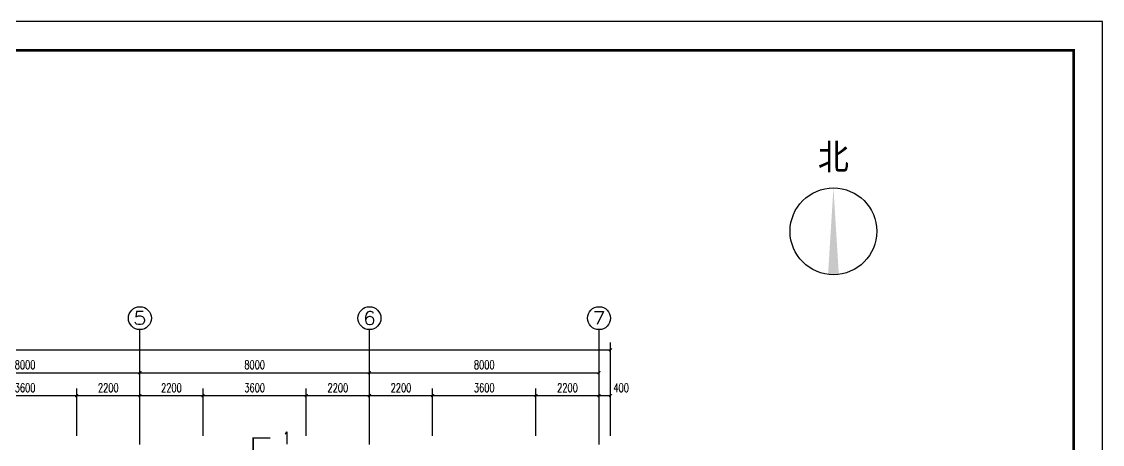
# Model space of a CAD drawing. Extents: x 4414382 to 4540065, y -615151 to -235742.
# Drawn here: x 4494403 to 4532062, y -378074 to -363337 of the extents above; entities that cross this region are included whole.
import ezdxf
from ezdxf.enums import TextEntityAlignment as Align

# ---------------------------------------------------------------- set-up
doc = ezdxf.new("R2010")
doc.units = 0
doc.header["$LTSCALE"] = 1000
doc.header["$MEASUREMENT"] = 0
doc.layers.get('0').update_dxf_attribs({"linetype": 'CONTINUOUS'})
doc.layers.get('Defpoints').update_dxf_attribs({"linetype": 'CONTINUOUS'})
for name, color, linetype in [('AXIS', 3, 'CONTINUOUS'), ('AXIS_TEXT', 7, 'CONTINUOUS'), ('DIM_SYMB', 3, 'CONTINUOUS'), ('PUB_DIM', 3, 'CONTINUOUS'), ('PUB_TEXT', 7, 'CONTINUOUS'), ('PUB_TITLE', 4, 'CONTINUOUS')]:
    doc.layers.add(name, color=color, linetype=linetype)
doc.styles.add('_TCH_AXIS', font='COMPLEX', dxfattribs={"bigfont": 'GBCBIG'})
doc.styles.add('_TCH_DIM_T3', font='SIMPLEX', dxfattribs={"width": 0.705882, "bigfont": 'GBCBIG'})
doc.styles.add('_TCH_LABEL', font='COMPLEX', dxfattribs={"bigfont": 'GBCBIG'})
doc.styles.add('COMPLEX', font='COMPLEX')
doc.styles.add('HT', font='')
doc.styles.get('HT').set_extended_font_data('SimSun')
doc.dimstyles.new('_TCH_ARCH&&100', dxfattribs={"dimtxt": 297.5, "dimasz": 100, "dimexe": 250, "dimexo": 300, "dimgap": 126.25, "dimtad": 1, "dimdec": 0, "dimzin": 0, "dimdsep": 46, "dimtxsty": '_TCH_DIM_T3', "dimblk": 'ARCHTICK', "dimcen": 0.09, "dimclrt": 7, "dimazin": 2, "dimtfac": 1, "dimtdec": 0, "dimtix": 1, "dimtmove": 2, "dimatfit": 3, "dimfxl": 0, "dimtolj": 1, "dimtzin": 0, "dimarcsym": 0})

# ---------------------------------------------------------------- blocks, each defined once
blk = doc.blocks.new('_ArchTick')
at = {"color": 0, "linetype": 'ByBlock', "const_width": 0.4}
blk.add_lwpolyline([(-0.5, -0.5), (0.5, 0.5)], dxfattribs=at)
blk = doc.blocks.new('*D134')
at = {"layer": 'Defpoints', "color": 0}
for p in [(4496323, -376374), (4492723, -378074), (4496323, -378074)]:
    blk.add_point(p, dxfattribs=at)
at = {"layer": 'PUB_DIM', "color": 0, "lineweight": -2}
for p, q in [((4492723, -377774), (4492723, -376124)), ((4496323, -377774), (4496323, -376124)), ((4492723, -376374), (4496323, -376374))]:
    blk.add_line(p, q, dxfattribs=at)
at = {"layer": 'PUB_DIM', "color": 0, "lineweight": -2, "xscale": 100, "yscale": 100, "zscale": 100, "rotation": 180}
blk.add_blockref('_ArchTick', (4492723, -376374), dxfattribs=at)
at = {"layer": 'PUB_DIM', "color": 0, "lineweight": -2, "xscale": 100, "yscale": 100, "zscale": 100}
blk.add_blockref('_ArchTick', (4496323, -376374), dxfattribs=at)
at = {"layer": 'PUB_DIM', "color": 7, "insert": (4494523, -376099), "char_height": 297.5, "attachment_point": 5, "style": '_TCH_DIM_T3'}
blk.add_mtext('\\A1;3600', dxfattribs=at)
blk = doc.blocks.new('*D135')
at = {"layer": 'Defpoints', "color": 0}
for p in [(4498523, -376374), (4496323, -378074), (4498523, -378074)]:
    blk.add_point(p, dxfattribs=at)
at = {"layer": 'PUB_DIM', "color": 0, "lineweight": -2}
for p, q in [((4496323, -377774), (4496323, -376124)), ((4498523, -377774), (4498523, -376124)), ((4496323, -376374), (4498523, -376374))]:
    blk.add_line(p, q, dxfattribs=at)
at = {"layer": 'PUB_DIM', "color": 0, "lineweight": -2, "xscale": 100, "yscale": 100, "zscale": 100, "rotation": 180}
blk.add_blockref('_ArchTick', (4496323, -376374), dxfattribs=at)
at = {"layer": 'PUB_DIM', "color": 0, "lineweight": -2, "xscale": 100, "yscale": 100, "zscale": 100}
blk.add_blockref('_ArchTick', (4498523, -376374), dxfattribs=at)
at = {"layer": 'PUB_DIM', "color": 7, "insert": (4497423, -376099), "char_height": 297.5, "attachment_point": 5, "style": '_TCH_DIM_T3'}
blk.add_mtext('\\A1;2200', dxfattribs=at)
blk = doc.blocks.new('*D136')
at = {"layer": 'Defpoints', "color": 0}
for p in [(4500723, -376374), (4498523, -378074), (4500723, -378074)]:
    blk.add_point(p, dxfattribs=at)
at = {"layer": 'PUB_DIM', "color": 0, "lineweight": -2}
for p, q in [((4498523, -377774), (4498523, -376124)), ((4500723, -377774), (4500723, -376124)), ((4498523, -376374), (4500723, -376374))]:
    blk.add_line(p, q, dxfattribs=at)
at = {"layer": 'PUB_DIM', "color": 0, "lineweight": -2, "xscale": 100, "yscale": 100, "zscale": 100, "rotation": 180}
blk.add_blockref('_ArchTick', (4498523, -376374), dxfattribs=at)
at = {"layer": 'PUB_DIM', "color": 0, "lineweight": -2, "xscale": 100, "yscale": 100, "zscale": 100}
blk.add_blockref('_ArchTick', (4500723, -376374), dxfattribs=at)
at = {"layer": 'PUB_DIM', "color": 7, "insert": (4499623, -376099), "char_height": 297.5, "attachment_point": 5, "style": '_TCH_DIM_T3'}
blk.add_mtext('\\A1;2200', dxfattribs=at)
blk = doc.blocks.new('*D137')
at = {"layer": 'Defpoints', "color": 0}
for p in [(4504323, -376374), (4500723, -378074), (4504323, -378074)]:
    blk.add_point(p, dxfattribs=at)
at = {"layer": 'PUB_DIM', "color": 0, "lineweight": -2}
for p, q in [((4500723, -377774), (4500723, -376124)), ((4504323, -377774), (4504323, -376124)), ((4500723, -376374), (4504323, -376374))]:
    blk.add_line(p, q, dxfattribs=at)
at = {"layer": 'PUB_DIM', "color": 0, "lineweight": -2, "xscale": 100, "yscale": 100, "zscale": 100, "rotation": 180}
blk.add_blockref('_ArchTick', (4500723, -376374), dxfattribs=at)
at = {"layer": 'PUB_DIM', "color": 0, "lineweight": -2, "xscale": 100, "yscale": 100, "zscale": 100}
blk.add_blockref('_ArchTick', (4504323, -376374), dxfattribs=at)
at = {"layer": 'PUB_DIM', "color": 7, "insert": (4502523, -376099), "char_height": 297.5, "attachment_point": 5, "style": '_TCH_DIM_T3'}
blk.add_mtext('\\A1;3600', dxfattribs=at)
blk = doc.blocks.new('*D138')
at = {"layer": 'Defpoints', "color": 0}
for p in [(4506523, -376374), (4504323, -378074), (4506523, -378074)]:
    blk.add_point(p, dxfattribs=at)
at = {"layer": 'PUB_DIM', "color": 0, "lineweight": -2}
for p, q in [((4504323, -377774), (4504323, -376124)), ((4506523, -377774), (4506523, -376124)), ((4504323, -376374), (4506523, -376374))]:
    blk.add_line(p, q, dxfattribs=at)
at = {"layer": 'PUB_DIM', "color": 0, "lineweight": -2, "xscale": 100, "yscale": 100, "zscale": 100, "rotation": 180}
blk.add_blockref('_ArchTick', (4504323, -376374), dxfattribs=at)
at = {"layer": 'PUB_DIM', "color": 0, "lineweight": -2, "xscale": 100, "yscale": 100, "zscale": 100}
blk.add_blockref('_ArchTick', (4506523, -376374), dxfattribs=at)
at = {"layer": 'PUB_DIM', "color": 7, "insert": (4505423, -376099), "char_height": 297.5, "attachment_point": 5, "style": '_TCH_DIM_T3'}
blk.add_mtext('\\A1;2200', dxfattribs=at)
blk = doc.blocks.new('*D139')
at = {"layer": 'Defpoints', "color": 0}
for p in [(4508723, -376374), (4506523, -378074), (4508723, -378074)]:
    blk.add_point(p, dxfattribs=at)
at = {"layer": 'PUB_DIM', "color": 0, "lineweight": -2}
for p, q in [((4506523, -377774), (4506523, -376124)), ((4508723, -377774), (4508723, -376124)), ((4506523, -376374), (4508723, -376374))]:
    blk.add_line(p, q, dxfattribs=at)
at = {"layer": 'PUB_DIM', "color": 0, "lineweight": -2, "xscale": 100, "yscale": 100, "zscale": 100, "rotation": 180}
blk.add_blockref('_ArchTick', (4506523, -376374), dxfattribs=at)
at = {"layer": 'PUB_DIM', "color": 0, "lineweight": -2, "xscale": 100, "yscale": 100, "zscale": 100}
blk.add_blockref('_ArchTick', (4508723, -376374), dxfattribs=at)
at = {"layer": 'PUB_DIM', "color": 7, "insert": (4507623, -376099), "char_height": 297.5, "attachment_point": 5, "style": '_TCH_DIM_T3'}
blk.add_mtext('\\A1;2200', dxfattribs=at)
blk = doc.blocks.new('*D140')
at = {"layer": 'Defpoints', "color": 0}
for p in [(4512323, -376374), (4508723, -378074), (4512323, -378074)]:
    blk.add_point(p, dxfattribs=at)
at = {"layer": 'PUB_DIM', "color": 0, "lineweight": -2}
for p, q in [((4508723, -377774), (4508723, -376124)), ((4512323, -377774), (4512323, -376124)), ((4508723, -376374), (4512323, -376374))]:
    blk.add_line(p, q, dxfattribs=at)
at = {"layer": 'PUB_DIM', "color": 0, "lineweight": -2, "xscale": 100, "yscale": 100, "zscale": 100, "rotation": 180}
blk.add_blockref('_ArchTick', (4508723, -376374), dxfattribs=at)
at = {"layer": 'PUB_DIM', "color": 0, "lineweight": -2, "xscale": 100, "yscale": 100, "zscale": 100}
blk.add_blockref('_ArchTick', (4512323, -376374), dxfattribs=at)
at = {"layer": 'PUB_DIM', "color": 7, "insert": (4510523, -376099), "char_height": 297.5, "attachment_point": 5, "style": '_TCH_DIM_T3'}
blk.add_mtext('\\A1;3600', dxfattribs=at)
blk = doc.blocks.new('*D141')
at = {"layer": 'Defpoints', "color": 0}
for p in [(4514523, -376374), (4512323, -378074), (4514523, -378074)]:
    blk.add_point(p, dxfattribs=at)
at = {"layer": 'PUB_DIM', "color": 0, "lineweight": -2}
for p, q in [((4512323, -377774), (4512323, -376124)), ((4514523, -377774), (4514523, -376124)), ((4512323, -376374), (4514523, -376374))]:
    blk.add_line(p, q, dxfattribs=at)
at = {"layer": 'PUB_DIM', "color": 0, "lineweight": -2, "xscale": 100, "yscale": 100, "zscale": 100, "rotation": 180}
blk.add_blockref('_ArchTick', (4512323, -376374), dxfattribs=at)
at = {"layer": 'PUB_DIM', "color": 0, "lineweight": -2, "xscale": 100, "yscale": 100, "zscale": 100}
blk.add_blockref('_ArchTick', (4514523, -376374), dxfattribs=at)
at = {"layer": 'PUB_DIM', "color": 7, "insert": (4513423, -376099), "char_height": 297.5, "attachment_point": 5, "style": '_TCH_DIM_T3'}
blk.add_mtext('\\A1;2200', dxfattribs=at)
blk = doc.blocks.new('*D142')
at = {"layer": 'Defpoints', "color": 0}
for p in [(4514923, -376374), (4514523, -378074), (4514923, -378074)]:
    blk.add_point(p, dxfattribs=at)
at = {"layer": 'PUB_DIM', "color": 0, "lineweight": -2}
for p, q in [((4514523, -377774), (4514523, -376124)), ((4514923, -377774), (4514923, -376124)), ((4514523, -376374), (4514923, -376374))]:
    blk.add_line(p, q, dxfattribs=at)
at = {"layer": 'PUB_DIM', "color": 0, "lineweight": -2, "xscale": 100, "yscale": 100, "zscale": 100, "rotation": 180}
blk.add_blockref('_ArchTick', (4514523, -376374), dxfattribs=at)
at = {"layer": 'PUB_DIM', "color": 0, "lineweight": -2, "xscale": 100, "yscale": 100, "zscale": 100}
blk.add_blockref('_ArchTick', (4514923, -376374), dxfattribs=at)
at = {"layer": 'PUB_DIM', "color": 7, "insert": (4515293, -376099), "char_height": 297.5, "attachment_point": 5, "style": '_TCH_DIM_T3'}
blk.add_mtext('\\A1;400', dxfattribs=at)
blk = doc.blocks.new('*D299')
at = {"layer": 'AXIS', "color": 0, "lineweight": -2}
for p, q in [((4490523, -377774), (4490523, -375324)), ((4498523, -377774), (4498523, -375324)), ((4490523, -375574), (4498523, -375574))]:
    blk.add_line(p, q, dxfattribs=at)
at = {"layer": 'Defpoints', "color": 0}
for p in [(4498523, -375574), (4490523, -378074), (4498523, -378074)]:
    blk.add_point(p, dxfattribs=at)
at = {"layer": 'AXIS', "color": 0, "lineweight": -2, "xscale": 100, "yscale": 100, "zscale": 100, "rotation": 180}
blk.add_blockref('_ArchTick', (4490523, -375574), dxfattribs=at)
at = {"layer": 'AXIS', "color": 0, "lineweight": -2, "xscale": 100, "yscale": 100, "zscale": 100}
blk.add_blockref('_ArchTick', (4498523, -375574), dxfattribs=at)
at = {"layer": 'AXIS', "color": 7, "insert": (4494523, -375299), "char_height": 297.5, "attachment_point": 5, "style": '_TCH_DIM_T3'}
blk.add_mtext('\\A1;8000', dxfattribs=at)
blk = doc.blocks.new('*D300')
at = {"layer": 'AXIS', "color": 0, "lineweight": -2}
for p, q in [((4498523, -377774), (4498523, -375324)), ((4506523, -377774), (4506523, -375324)), ((4498523, -375574), (4506523, -375574))]:
    blk.add_line(p, q, dxfattribs=at)
at = {"layer": 'Defpoints', "color": 0}
for p in [(4506523, -375574), (4498523, -378074), (4506523, -378074)]:
    blk.add_point(p, dxfattribs=at)
at = {"layer": 'AXIS', "color": 0, "lineweight": -2, "xscale": 100, "yscale": 100, "zscale": 100, "rotation": 180}
blk.add_blockref('_ArchTick', (4498523, -375574), dxfattribs=at)
at = {"layer": 'AXIS', "color": 0, "lineweight": -2, "xscale": 100, "yscale": 100, "zscale": 100}
blk.add_blockref('_ArchTick', (4506523, -375574), dxfattribs=at)
at = {"layer": 'AXIS', "color": 7, "insert": (4502523, -375299), "char_height": 297.5, "attachment_point": 5, "style": '_TCH_DIM_T3'}
blk.add_mtext('\\A1;8000', dxfattribs=at)
blk = doc.blocks.new('*D301')
at = {"layer": 'AXIS', "color": 0, "lineweight": -2}
for p, q in [((4506523, -377774), (4506523, -375324)), ((4514523, -377774), (4514523, -375324)), ((4506523, -375574), (4514523, -375574))]:
    blk.add_line(p, q, dxfattribs=at)
at = {"layer": 'Defpoints', "color": 0}
for p in [(4514523, -375574), (4506523, -378074), (4514523, -378074)]:
    blk.add_point(p, dxfattribs=at)
at = {"layer": 'AXIS', "color": 0, "lineweight": -2, "xscale": 100, "yscale": 100, "zscale": 100, "rotation": 180}
blk.add_blockref('_ArchTick', (4506523, -375574), dxfattribs=at)
at = {"layer": 'AXIS', "color": 0, "lineweight": -2, "xscale": 100, "yscale": 100, "zscale": 100}
blk.add_blockref('_ArchTick', (4514523, -375574), dxfattribs=at)
at = {"layer": 'AXIS', "color": 7, "insert": (4510523, -375299), "char_height": 297.5, "attachment_point": 5, "style": '_TCH_DIM_T3'}
blk.add_mtext('\\A1;8000', dxfattribs=at)
blk = doc.blocks.new('*D302')
at = {"layer": 'AXIS', "color": 0, "lineweight": -2}
for p, q in [((4466123, -377774), (4466123, -374524)), ((4514923, -377774), (4514923, -374524)), ((4466123, -374774), (4514923, -374774))]:
    blk.add_line(p, q, dxfattribs=at)
at = {"layer": 'Defpoints', "color": 0}
for p in [(4514923, -374774), (4466123, -378074), (4514923, -378074)]:
    blk.add_point(p, dxfattribs=at)
at = {"layer": 'AXIS', "color": 0, "lineweight": -2, "xscale": 100, "yscale": 100, "zscale": 100, "rotation": 180}
blk.add_blockref('_ArchTick', (4466123, -374774), dxfattribs=at)
at = {"layer": 'AXIS', "color": 0, "lineweight": -2, "xscale": 100, "yscale": 100, "zscale": 100}
blk.add_blockref('_ArchTick', (4514923, -374774), dxfattribs=at)
at = {"layer": 'AXIS', "color": 7, "insert": (4490523, -374499), "char_height": 297.5, "attachment_point": 5, "style": '_TCH_DIM_T3'}
blk.add_mtext('\\A1;48800', dxfattribs=at)
blk = doc.blocks.new('_AXISO')
blk.add_circle((0, 0), 0.5)
at = {"layer": 'AXIS_TEXT', "style": 'COMPLEX', "width": 1.041667}
blk.add_attdef('A', text='', height=0.56, dxfattribs=at).set_placement((-0.25, -0.28), (0.25, -0.28), align=Align.FIT)
blk = doc.blocks.new('_NORTH')
blk.add_circle((0, 0), 1200)
blk.add_solid([(-1191, 149), (-1191, -149), (1200, 0)])

msp = doc.modelspace()

# ---------------------------------------------------------------- linework, layer by layer
at = {"layer": 'AXIS', "color": 0}
for p, q in [((4498523.1, -378073.6), (4498523.1, -374073.6)), ((4506523.1, -378073.6), (4506523.1, -374073.6)), ((4514523.1, -378073.6), (4514523.1, -374073.6))]:
    msp.add_line(p, q, dxfattribs=at)
at = {"layer": 'DIM_SYMB', "color": 0, "const_width": 50}
msp.add_lwpolyline([(4503069.4, -377849.2), (4502469.4, -377849.2), (4502469.4, -378849.2)], dxfattribs=at)
at = {"layer": 'PUB_TITLE', "color": 4}
msp.add_lwpolyline([(4447962.2, -422737.3), (4532062.2, -422737.3), (4532062.2, -363337.3), (4447962.2, -363337.3)], close=True, dxfattribs=at)
at = {"layer": 'PUB_TITLE', "color": 4, "const_width": 100}
msp.add_lwpolyline([(4450462.2, -421737.3), (4531062.2, -421737.3), (4531062.2, -364337.3), (4450462.2, -364337.3)], close=True, dxfattribs=at)

# ---------------------------------------------------------------- block references
at = {"layer": 'AXIS', "color": 0}
ref = msp.add_blockref('_AXISO', (4498523.1, -373673.6), dxfattribs=dict(at, xscale=800, yscale=800, zscale=800))
ref.add_attrib('A', '5', dxfattribs={"layer": 'AXIS_TEXT', "color": 0, "height": 452.5, "style": '_TCH_AXIS', "width": 1.5}).set_placement((4498296.8, -373899.9), (4498749.3, -373899.9), align=Align.FIT)
ref = msp.add_blockref('_AXISO', (4506523.1, -373673.6), dxfattribs=dict(at, xscale=800, yscale=800, zscale=800))
ref.add_attrib('A', '6', dxfattribs={"layer": 'AXIS_TEXT', "color": 0, "height": 452.5, "style": '_TCH_AXIS', "width": 1.5}).set_placement((4506296.8, -373899.9), (4506749.3, -373899.9), align=Align.FIT)
ref = msp.add_blockref('_AXISO', (4514523.1, -373673.6), dxfattribs=dict(at, xscale=800, yscale=800, zscale=800))
ref.add_attrib('A', '7', dxfattribs={"layer": 'AXIS_TEXT', "color": 0, "height": 452.5, "style": '_TCH_AXIS', "width": 1.5}).set_placement((4514296.8, -373899.9), (4514749.3, -373899.9), align=Align.FIT)
at = {"layer": 'PUB_DIM', "xscale": 1.260000000009313, "yscale": 1.260000000009313, "zscale": 1.260000000009313, "rotation": 90}
msp.add_blockref('_NORTH', (4522690.8, -370646.7, -12083.9), dxfattribs=at)

# ---------------------------------------------------------------- texts
at = {"layer": 'PUB_DIM', "style": 'HT', "width": 0.88}
msp.add_text('北', height=900.8, dxfattribs=at).set_placement((4522149.2, -368498.4, -12083.9))
at = {"layer": 'PUB_TEXT', "color": 0, "style": '_TCH_LABEL', "width": 0.705882}
msp.add_text('1', height=425, dxfattribs=at).set_placement((4503505.1, -378061.7))

# ---------------------------------------------------------------- dimensions: what is measured, and where the dimension line sits
at = {"layer": 'AXIS', "color": 0}
for p1, p2, distance, picture, middle in [((4466123.1, -378073.6), (4514923.1, -378073.6), 3300, '*D302', (4490523.1, -374498.6)), ((4490523.1, -378073.6), (4498523.1, -378073.6), 2500, '*D299', (4494523.1, -375298.6)), ((4498523.1, -378073.6), (4506523.1, -378073.6), 2500, '*D300', (4502523.1, -375298.6)), ((4506523.1, -378073.6), (4514523.1, -378073.6), 2500, '*D301', (4510523.1, -375298.6))]:
    dim = msp.add_aligned_dim(p1=p1, p2=p2, distance=distance, dimstyle='_TCH_ARCH&&100', dxfattribs=at)
    dim.commit()
    dim.dimension.update_dxf_attribs({"geometry": picture, "text_midpoint": middle})
at = {"layer": 'PUB_DIM', "color": 0}
for p1, p2, picture, middle in [((4492723.1, -378073.6), (4496323.1, -378073.6), '*D134', (4494523.1, -376098.6)), ((4496323.1, -378073.6), (4498523.1, -378073.6), '*D135', (4497423.1, -376098.6)), ((4498523.1, -378073.6), (4500723.1, -378073.6), '*D136', (4499623.1, -376098.6)), ((4500723.1, -378073.6), (4504323.1, -378073.6), '*D137', (4502523.1, -376098.6)), ((4504323.1, -378073.6), (4506523.1, -378073.6), '*D138', (4505423.1, -376098.6)), ((4506523.1, -378073.6), (4508723.1, -378073.6), '*D139', (4507623.1, -376098.6)), ((4508723.1, -378073.6), (4512323.1, -378073.6), '*D140', (4510523.1, -376098.6)), ((4512323.1, -378073.6), (4514523.1, -378073.6), '*D141', (4513423.1, -376098.6))]:
    dim = msp.add_aligned_dim(p1=p1, p2=p2, distance=1700, dimstyle='_TCH_ARCH&&100', dxfattribs=at)
    dim.commit()
    dim.dimension.update_dxf_attribs({"geometry": picture, "text_midpoint": middle})
dim = msp.add_linear_dim(base=(4514923.1, -376373.6), p1=(4514523.1, -378073.6), p2=(4514923.1, -378073.6), angle=360, dimstyle='_TCH_ARCH&&100', dxfattribs=at)
dim.commit()
dim.dimension.update_dxf_attribs({"geometry": '*D142', "text_midpoint": (4515293.1, -376098.6), "dimtype": 129})

doc.saveas('drawing.dxf')
